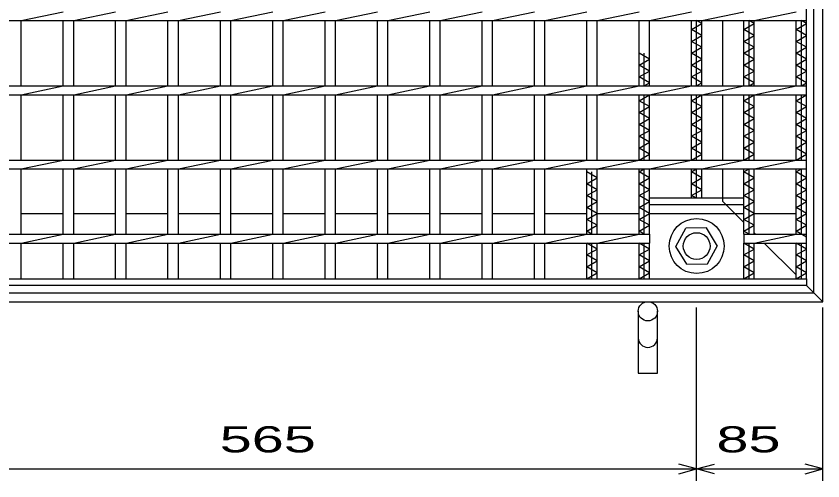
# Model space of a CAD drawing. Units: millimetres, scale not verified. Extents: x -1456 to 1385, y -1026 to 843.
# Drawn here: x -857 to -313, y -369 to -56 of the extents above; entities that cross this region are included whole.
import ezdxf
from ezdxf.enums import TextEntityAlignment as Align

# ---------------------------------------------------------------- set-up
doc = ezdxf.new("R2010")
doc.units = ezdxf.units.MM
doc.header["$LTSCALE"] = 8
doc.linetypes.add('DASHED', pattern=[7.5, 6, -1.5])
for name, color, linetype, lineweight in [('16', 3, 'Continuous', 25), ('19', 6, 'Continuous', 25), ('22', 4, 'Continuous', 25)]:
    doc.layers.add(name, color=color, linetype=linetype, lineweight=lineweight)
doc.styles.add('ベクトル', font='')
doc.styles.get('ベクトル').set_extended_font_data('ベクトル')

msp = doc.modelspace()

# ---------------------------------------------------------------- linework, layer by layer
at = {"layer": '16'}
for p, q in [((-324, -233), (-324, 471)), ((-853.5, -59), (-825.2, -53)), ((-818.2, -59), (-789.9, -53)), ((-782.9, -59), (-754.6, -53)), ((-747.6, -59), (-719.3, -53)), ((-712.3, -59), (-684, -53)), ((-677, -59), (-648.7, -53)), ((-641.7, -59), (-613.4, -53)), ((-606.4, -59), (-578.1, -53)), ((-571.1, -59), (-542.8, -53)), ((-535.8, -59), (-507.5, -53)), ((-500.5, -59), (-472.2, -53)), ((-465.2, -59), (-436.9, -53)), ((-429.9, -59), (-401.6, -53)), ((-394.6, -59), (-366.3, -53)), ((-359.3, -59), (-331, -53)), ((-324, -59), (-324, -53)), ((-1037, -59), (-324, -59)), ((-853.5, -103), (-853.5, -59)), ((-825.2, -103), (-825.2, -59)), ((-818.2, -103), (-818.2, -59)), ((-789.9, -103), (-789.9, -59)), ((-782.9, -103), (-782.9, -59)), ((-754.6, -103), (-754.6, -59)), ((-747.6, -103), (-747.6, -59)), ((-719.3, -103), (-719.3, -59)), ((-712.3, -103), (-712.3, -59)), ((-684, -103), (-684, -59)), ((-677, -103), (-677, -59)), ((-648.7, -103), (-648.7, -59)), ((-641.7, -103), (-641.7, -59)), ((-613.4, -103), (-613.4, -59)), ((-606.4, -103), (-606.4, -59)), ((-578.1, -103), (-578.1, -59)), ((-571.1, -103), (-571.1, -59)), ((-542.8, -103), (-542.8, -59)), ((-535.8, -103), (-535.8, -59)), ((-507.5, -103), (-507.5, -59)), ((-500.5, -103), (-500.5, -59)), ((-472.2, -103), (-472.2, -59)), ((-465.2, -103), (-465.2, -59)), ((-436.9, -103), (-436.9, -59)), ((-429.9, -103), (-429.9, -59)), ((-401.6, -103), (-401.6, -59)), ((-398.1, -103), (-398.1, -59)), ((-394.6, -61), (-398.1, -59)), ((-394.6, -103), (-394.6, -59)), ((-366.3, -103), (-366.3, -59)), ((-362.8, -103), (-362.8, -59)), ((-359.3, -61), (-362.8, -59)), ((-359.3, -103), (-359.3, -59)), ((-331, -103), (-331, -59)), ((-327.5, -103), (-327.5, -59)), ((-324, -61), (-327.5, -59)), ((-401.6, -65), (-394.6, -61)), ((-394.6, -69), (-401.6, -65)), ((-366.3, -65), (-359.3, -61)), ((-359.3, -69), (-366.3, -65)), ((-331, -65), (-324, -61)), ((-324, -69), (-331, -65)), ((-401.6, -73), (-394.6, -69)), ((-366.3, -73), (-359.3, -69)), ((-331, -73), (-324, -69)), ((-394.6, -77), (-401.6, -73)), ((-359.3, -77), (-366.3, -73)), ((-324, -77), (-331, -73)), ((-429.9, -85), (-436.9, -81)), ((-433.4, -103), (-433.4, -81)), ((-401.6, -81), (-394.6, -77)), ((-394.6, -85), (-401.6, -81)), ((-366.3, -81), (-359.3, -77)), ((-359.3, -85), (-366.3, -81)), ((-331, -81), (-324, -77)), ((-324, -85), (-331, -81)), ((-436.9, -89), (-429.9, -85)), ((-401.6, -89), (-394.6, -85)), ((-366.3, -89), (-359.3, -85)), ((-331, -89), (-324, -85)), ((-429.9, -93), (-436.9, -89)), ((-394.6, -93), (-401.6, -89)), ((-359.3, -93), (-366.3, -89)), ((-324, -93), (-331, -89)), ((-436.9, -97), (-429.9, -93)), ((-429.9, -101), (-436.9, -97)), ((-401.6, -97), (-394.6, -93)), ((-394.6, -101), (-401.6, -97)), ((-366.3, -97), (-359.3, -93)), ((-359.3, -101), (-366.3, -97)), ((-331, -97), (-324, -93)), ((-324, -101), (-331, -97)), ((-1037, -103), (-324, -103)), ((-853.5, -109), (-825.2, -103)), ((-818.2, -109), (-789.9, -103)), ((-782.9, -109), (-754.6, -103)), ((-747.6, -109), (-719.3, -103)), ((-712.3, -109), (-684, -103)), ((-677, -109), (-648.7, -103)), ((-641.7, -109), (-613.4, -103)), ((-606.4, -109), (-578.1, -103)), ((-571.1, -109), (-542.8, -103)), ((-535.8, -109), (-507.5, -103)), ((-500.5, -109), (-472.2, -103)), ((-465.2, -109), (-436.9, -103)), ((-433.4, -103), (-429.9, -101)), ((-429.9, -109), (-401.6, -103)), ((-398.1, -103), (-394.6, -101)), ((-394.6, -109), (-366.3, -103)), ((-362.8, -103), (-359.3, -101)), ((-359.3, -109), (-331, -103)), ((-327.5, -103), (-324, -101)), ((-324, -109), (-324, -103)), ((-1037, -109), (-324, -109)), ((-853.5, -153), (-853.5, -109)), ((-825.2, -153), (-825.2, -109)), ((-818.2, -153), (-818.2, -109)), ((-789.9, -153), (-789.9, -109)), ((-782.9, -153), (-782.9, -109)), ((-754.6, -153), (-754.6, -109)), ((-747.6, -153), (-747.6, -109)), ((-719.3, -153), (-719.3, -109)), ((-712.3, -153), (-712.3, -109)), ((-684, -153), (-684, -109)), ((-677, -153), (-677, -109)), ((-648.7, -153), (-648.7, -109)), ((-641.7, -153), (-641.7, -109)), ((-613.4, -153), (-613.4, -109)), ((-606.4, -153), (-606.4, -109)), ((-578.1, -153), (-578.1, -109)), ((-571.1, -153), (-571.1, -109)), ((-542.8, -153), (-542.8, -109)), ((-535.8, -153), (-535.8, -109)), ((-507.5, -153), (-507.5, -109)), ((-500.5, -153), (-500.5, -109)), ((-472.2, -153), (-472.2, -109)), ((-465.2, -153), (-465.2, -109)), ((-436.9, -153), (-436.9, -109)), ((-436.9, -113), (-429.9, -109)), ((-429.9, -117), (-436.9, -113)), ((-433.4, -153), (-433.4, -109)), ((-429.9, -153), (-429.9, -109)), ((-401.6, -153), (-401.6, -109)), ((-401.6, -113), (-394.6, -109)), ((-394.6, -117), (-401.6, -113)), ((-398.1, -153), (-398.1, -109)), ((-394.6, -153), (-394.6, -109)), ((-366.3, -153), (-366.3, -109)), ((-366.3, -113), (-359.3, -109)), ((-359.3, -117), (-366.3, -113)), ((-362.8, -153), (-362.8, -109)), ((-359.3, -153), (-359.3, -109)), ((-331, -153), (-331, -109)), ((-331, -113), (-324, -109)), ((-324, -117), (-331, -113)), ((-327.5, -153), (-327.5, -109)), ((-436.9, -121), (-429.9, -117)), ((-401.6, -121), (-394.6, -117)), ((-366.3, -121), (-359.3, -117)), ((-331, -121), (-324, -117)), ((-429.9, -125), (-436.9, -121)), ((-436.9, -129), (-429.9, -125)), ((-394.6, -125), (-401.6, -121)), ((-401.6, -129), (-394.6, -125)), ((-359.3, -125), (-366.3, -121)), ((-366.3, -129), (-359.3, -125)), ((-324, -125), (-331, -121)), ((-331, -129), (-324, -125)), ((-429.9, -133), (-436.9, -129)), ((-394.6, -133), (-401.6, -129)), ((-359.3, -133), (-366.3, -129)), ((-324, -133), (-331, -129)), ((-436.9, -137), (-429.9, -133)), ((-401.6, -137), (-394.6, -133)), ((-366.3, -137), (-359.3, -133)), ((-331, -137), (-324, -133)), ((-429.9, -141), (-436.9, -137)), ((-436.9, -145), (-429.9, -141)), ((-394.6, -141), (-401.6, -137)), ((-401.6, -145), (-394.6, -141)), ((-359.3, -141), (-366.3, -137)), ((-366.3, -145), (-359.3, -141)), ((-324, -141), (-331, -137)), ((-331, -145), (-324, -141)), ((-429.9, -149), (-436.9, -145)), ((-394.6, -149), (-401.6, -145)), ((-359.3, -149), (-366.3, -145)), ((-324, -149), (-331, -145)), ((-436.9, -153), (-429.9, -149)), ((-401.6, -153), (-394.6, -149)), ((-366.3, -153), (-359.3, -149)), ((-331, -153), (-324, -149)), ((-1037, -153), (-324, -153)), ((-853.5, -159), (-825.2, -153)), ((-818.2, -159), (-789.9, -153)), ((-782.9, -159), (-754.6, -153)), ((-747.6, -159), (-719.3, -153)), ((-712.3, -159), (-684, -153)), ((-677, -159), (-648.7, -153)), ((-641.7, -159), (-613.4, -153)), ((-606.4, -159), (-578.1, -153)), ((-571.1, -159), (-542.8, -153)), ((-535.8, -159), (-507.5, -153)), ((-500.5, -159), (-472.2, -153)), ((-465.2, -159), (-436.9, -153)), ((-429.9, -159), (-401.6, -153)), ((-394.6, -159), (-366.3, -153)), ((-359.3, -159), (-331, -153)), ((-324, -159), (-324, -153)), ((-1037, -159), (-324, -159)), ((-853.5, -203), (-853.5, -159)), ((-825.2, -203), (-825.2, -159)), ((-818.2, -203), (-818.2, -159)), ((-789.9, -203), (-789.9, -159)), ((-782.9, -203), (-782.9, -159)), ((-754.6, -203), (-754.6, -159)), ((-747.6, -203), (-747.6, -159)), ((-719.3, -203), (-719.3, -159)), ((-712.3, -203), (-712.3, -159)), ((-684, -203), (-684, -159)), ((-677, -203), (-677, -159)), ((-648.7, -203), (-648.7, -159)), ((-641.7, -203), (-641.7, -159)), ((-613.4, -203), (-613.4, -159)), ((-606.4, -203), (-606.4, -159)), ((-578.1, -203), (-578.1, -159)), ((-571.1, -203), (-571.1, -159)), ((-542.8, -203), (-542.8, -159)), ((-535.8, -203), (-535.8, -159)), ((-507.5, -203), (-507.5, -159)), ((-500.5, -203), (-500.5, -159)), ((-472.2, -203), (-472.2, -159)), ((-465.2, -165), (-472.2, -161)), ((-468.7, -203), (-468.7, -161)), ((-465.2, -203), (-465.2, -159)), ((-436.9, -203), (-436.9, -159)), ((-436.9, -161), (-433.4, -159)), ((-429.9, -165), (-436.9, -161)), ((-433.4, -203), (-433.4, -159)), ((-429.9, -203), (-429.9, -159)), ((-401.6, -178.5), (-401.6, -159)), ((-401.6, -161), (-398.1, -159)), ((-394.6, -165), (-401.6, -161)), ((-398.1, -178.5), (-398.1, -159)), ((-394.6, -178.5), (-394.6, -159)), ((-366.3, -203), (-366.3, -159)), ((-366.3, -161), (-362.8, -159)), ((-359.3, -165), (-366.3, -161)), ((-362.8, -203), (-362.8, -159)), ((-359.3, -203), (-359.3, -159)), ((-331, -203), (-331, -159)), ((-331, -161), (-327.5, -159)), ((-324, -165), (-331, -161)), ((-327.5, -203), (-327.5, -159)), ((-472.2, -169), (-465.2, -165)), ((-436.9, -169), (-429.9, -165)), ((-401.6, -169), (-394.6, -165)), ((-366.3, -169), (-359.3, -165)), ((-331, -169), (-324, -165)), ((-465.2, -173), (-472.2, -169)), ((-472.2, -177), (-465.2, -173)), ((-429.9, -173), (-436.9, -169)), ((-436.9, -177), (-429.9, -173)), ((-394.6, -173), (-401.6, -169)), ((-401.6, -177), (-394.6, -173)), ((-359.3, -173), (-366.3, -169)), ((-366.3, -177), (-359.3, -173)), ((-324, -173), (-331, -169)), ((-331, -177), (-324, -173)), ((-465.2, -181), (-472.2, -177)), ((-429.9, -181), (-436.9, -177)), ((-429.9, -178.5), (-366.3, -178.5)), ((-429.9, -183), (-429.9, -178.5)), ((-398.975, -178.5), (-401.6, -177)), ((-359.3, -181), (-366.3, -177)), ((-366.3, -183), (-366.3, -178.5)), ((-324, -181), (-331, -177)), ((-472.2, -185), (-465.2, -181)), ((-436.9, -185), (-429.9, -181)), ((-429.9, -183), (-366.3, -183)), ((-366.3, -185), (-359.3, -181)), ((-331, -185), (-324, -181)), ((-853.5, -189), (-825.2, -189)), ((-818.2, -189), (-789.9, -189)), ((-782.9, -189), (-754.6, -189)), ((-747.6, -189), (-719.3, -189)), ((-712.3, -189), (-684, -189)), ((-677, -189), (-648.7, -189)), ((-641.7, -189), (-613.4, -189)), ((-606.4, -189), (-578.1, -189)), ((-571.1, -189), (-542.8, -189)), ((-535.8, -189), (-507.5, -189)), ((-500.5, -189), (-472.2, -189)), ((-465.2, -189), (-472.2, -185)), ((-472.2, -193), (-465.2, -189)), ((-465.2, -189), (-436.9, -189)), ((-429.9, -189), (-436.9, -185)), ((-436.9, -193), (-429.9, -189)), ((-429.9, -189), (-366.3, -189)), ((-359.3, -189), (-366.3, -185)), ((-366.3, -193), (-359.3, -189)), ((-359.3, -189), (-331, -189)), ((-324, -189), (-331, -185)), ((-331, -193), (-324, -189)), ((-465.2, -197), (-472.2, -193)), ((-429.9, -197), (-436.9, -193)), ((-359.3, -197), (-366.3, -193)), ((-324, -197), (-331, -193)), ((-472.2, -201), (-465.2, -197)), ((-468.7, -203), (-472.2, -201)), ((-436.9, -201), (-429.9, -197)), ((-433.4, -203), (-436.9, -201)), ((-412.096, -211.342), (-405.394, -199.05)), ((-391.398, -198.708), (-405.394, -199.05)), ((-384.1, -211), (-391.398, -198.708)), ((-366.3, -201), (-359.3, -197)), ((-362.8, -203), (-366.3, -201)), ((-331, -201), (-324, -197)), ((-324, -205), (-331, -201)), ((-931.1, -203), (-429.9, -203)), ((-853.5, -209), (-825.2, -203)), ((-818.2, -209), (-789.9, -203)), ((-782.9, -209), (-754.6, -203)), ((-747.6, -209), (-719.3, -203)), ((-712.3, -209), (-684, -203)), ((-677, -209), (-648.7, -203)), ((-641.7, -209), (-613.4, -203)), ((-606.4, -209), (-578.1, -203)), ((-571.1, -209), (-542.8, -203)), ((-535.8, -209), (-507.5, -203)), ((-500.5, -209), (-472.2, -203)), ((-465.2, -209), (-436.9, -203)), ((-429.9, -203), (-429.9, -209)), ((-366.3, -203), (-324, -203)), ((-366.3, -203), (-366.3, -209)), ((-359.3, -209), (-331, -203)), ((-324, -209), (-324, -203)), ((-931.1, -209), (-429.9, -209)), ((-853.5, -233), (-853.5, -209)), ((-825.2, -233), (-825.2, -209)), ((-818.2, -233), (-818.2, -209)), ((-789.9, -233), (-789.9, -209)), ((-782.9, -233), (-782.9, -209)), ((-754.6, -233), (-754.6, -209)), ((-747.6, -233), (-747.6, -209)), ((-719.3, -233), (-719.3, -209)), ((-712.3, -233), (-712.3, -209)), ((-684, -233), (-684, -209)), ((-677, -233), (-677, -209)), ((-648.7, -233), (-648.7, -209)), ((-641.7, -233), (-641.7, -209)), ((-613.4, -233), (-613.4, -209)), ((-606.4, -233), (-606.4, -209)), ((-578.1, -233), (-578.1, -209)), ((-571.1, -233), (-571.1, -209)), ((-542.8, -233), (-542.8, -209)), ((-535.8, -233), (-535.8, -209)), ((-507.5, -233), (-507.5, -209)), ((-500.5, -233), (-500.5, -209)), ((-472.2, -233), (-472.2, -209)), ((-465.2, -213), (-472.2, -209)), ((-468.7, -233), (-468.7, -209)), ((-465.2, -233), (-465.2, -209)), ((-436.9, -233), (-436.9, -209)), ((-429.9, -213), (-436.9, -209)), ((-433.4, -233), (-433.4, -209)), ((-429.9, -233), (-429.9, -209)), ((-404.802, -223.292), (-412.096, -211.342)), ((-390.806, -222.95), (-384.104, -210.658)), ((-366.3, -209), (-324, -209)), ((-366.3, -233), (-366.3, -209)), ((-359.3, -213), (-366.3, -209)), ((-362.8, -233), (-362.8, -209)), ((-359.3, -233), (-359.3, -209)), ((-331, -233), (-331, -209)), ((-324, -213), (-331, -209)), ((-327.5, -233), (-327.5, -209)), ((-472.2, -217), (-465.2, -213)), ((-465.2, -221), (-472.2, -217)), ((-436.9, -217), (-429.9, -213)), ((-429.9, -221), (-436.9, -217)), ((-366.3, -217), (-359.3, -213)), ((-359.3, -221), (-366.3, -217)), ((-331, -217), (-324, -213)), ((-324, -221), (-331, -217)), ((-472.2, -225), (-465.2, -221)), ((-436.9, -225), (-429.9, -221)), ((-404.802, -223.292), (-390.806, -222.95)), ((-366.3, -225), (-359.3, -221)), ((-331, -225), (-324, -221)), ((-465.2, -229), (-472.2, -225)), ((-429.9, -229), (-436.9, -225)), ((-359.3, -229), (-366.3, -225)), ((-324, -229), (-331, -225)), ((-1037, -233), (-324, -233)), ((-860.5, -233), (-853.5, -233)), ((-825.2, -233), (-818.2, -233)), ((-789.9, -233), (-782.9, -233)), ((-754.6, -233), (-747.6, -233)), ((-719.3, -233), (-712.3, -233)), ((-684, -233), (-677, -233)), ((-648.7, -233), (-641.7, -233)), ((-613.4, -233), (-606.4, -233)), ((-578.1, -233), (-571.1, -233)), ((-542.8, -233), (-535.8, -233)), ((-507.5, -233), (-500.5, -233)), ((-472.2, -233), (-465.2, -229)), ((-472.2, -233), (-465.2, -233)), ((-436.9, -233), (-429.9, -229)), ((-436.9, -233), (-429.9, -233)), ((-401.6, -233), (-394.6, -233)), ((-366.3, -233), (-359.3, -229)), ((-366.3, -233), (-359.3, -233)), ((-331, -233), (-324, -229)), ((-331, -233), (-324, -233)), ((-324, -233), (-324, -237.5)), ((-324, -237.5), (-1037, -237.5))]:
    msp.add_line(p, q, dxfattribs=at)
for radius in [18.5, 9]:
    msp.add_circle((-398.1, -211), radius, dxfattribs=at)
at = {"layer": '19'}
for p, q in [((-313, -248.5), (-313, 486.5)), ((-319, -242.5), (-319, 480.5)), ((-380.5, -103), (-380.5, -59)), ((-380.5, -153), (-380.5, -109)), ((-380.5, -178.5), (-380.5, -159)), ((-1042, -242.5), (-319, -242.5)), ((-1048, -248.5), (-313, -248.5)), ((-437.5, -255), (-437.5, -296.62)), ((-424.5, -296.62), (-424.5, -255)), ((-437.5, -296.62), (-424.5, -296.62))]:
    msp.add_line(p, q, dxfattribs=at)
at = {"layer": '19', "linetype": 'DASHED'}
for p, q in [((-380.5, -181), (-380.5, -176.5)), ((-366.3, -195.2), (-380.5, -181)), ((-358.5, -203), (-359.3, -202.2)), ((-331, -230.5), (-352.5, -209)), ((-313, -248.5), (-324, -237.5))]:
    msp.add_line(p, q, dxfattribs=at)
at = {"layer": '19'}
msp.add_circle((-431, -255), 6.5, dxfattribs=at)
msp.add_arc((-431, -272.84), 6.5, 180, 0, dxfattribs=at)
at = {"layer": '22'}
for p, q in [((-398.1, -369.3), (-398.1, -252.5)), ((-313, -369.3), (-313, -252.5)), ((-398.1, -361.3), (-410.1, -358.1)), ((-398.1, -361.3), (-386.1, -358.1)), ((-313, -361.3), (-325, -358.1)), ((-962.9, -361.3), (-398.1, -361.3)), ((-410.1, -364.5), (-398.1, -361.3)), ((-386.1, -364.5), (-398.1, -361.3)), ((-398.1, -361.3), (-313, -361.3)), ((-325, -364.5), (-313, -361.3))]:
    msp.add_line(p, q, dxfattribs=at)

# ---------------------------------------------------------------- texts
at = {"layer": '22', "color": 2, "style": 'ベクトル', "width": 1.65}
for s, p in [(' 565 ', (-730.5, -341.3)), (' 85 ', (-395.55, -341.3))]:
    msp.add_text(s, height=17.6, dxfattribs=at).set_placement(p, align=Align.MIDDLE_LEFT)

doc.saveas('drawing.dxf')
